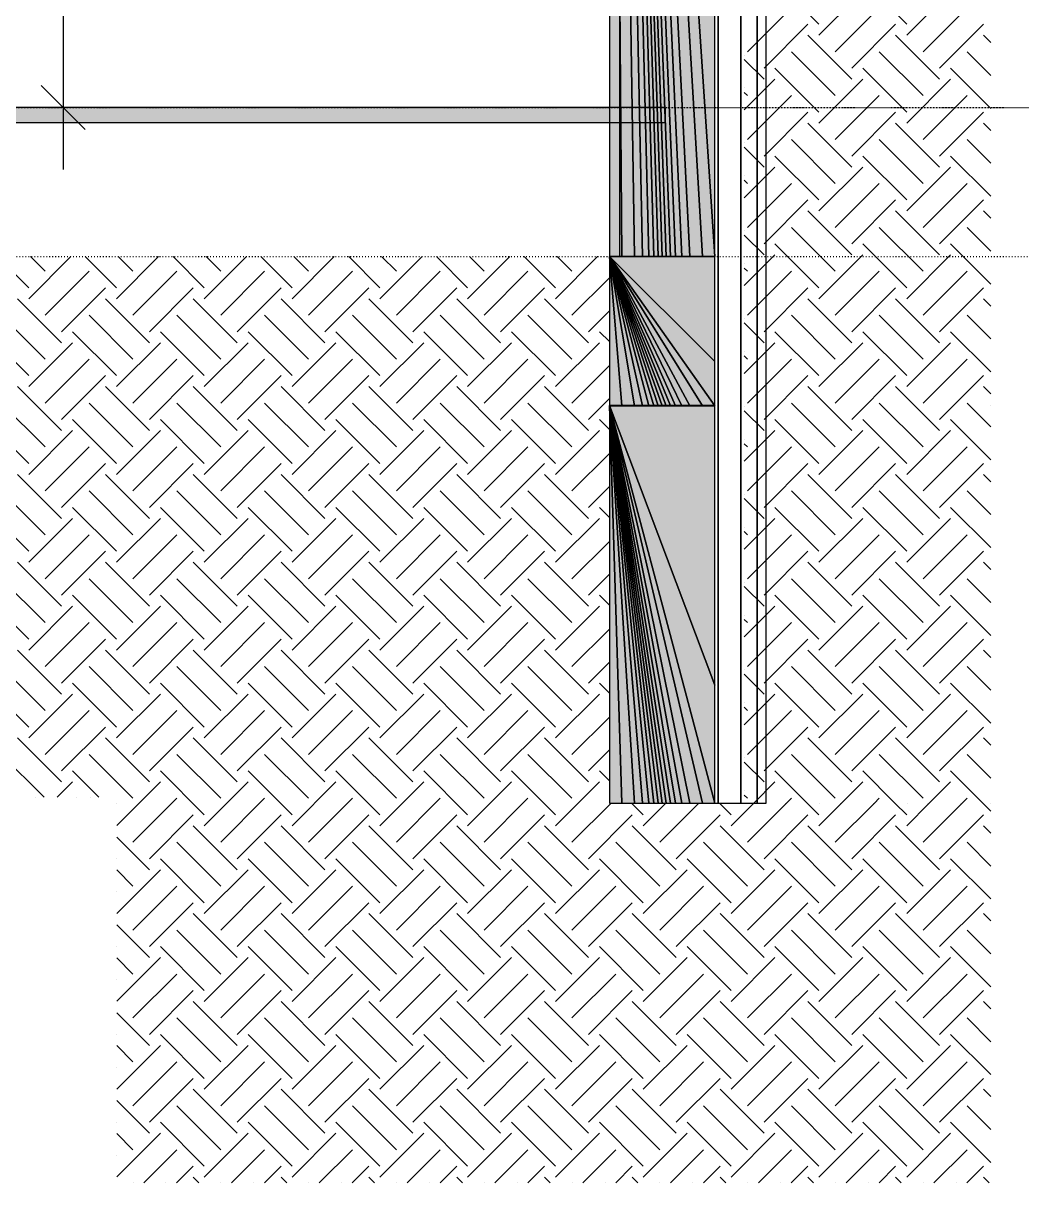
# Model space of a CAD drawing. Extents: x 37185 to 43130, y -8131 to -3926.
# Drawn here: x 39693.9 to 39828, y -7740.2 to -7584.6 of the extents above; entities that cross this region are included whole.
import ezdxf

# ---------------------------------------------------------------- set-up
doc = ezdxf.new("R2010")
doc.units = 0
doc.header["$MEASUREMENT"] = 0
doc.linetypes.add('ESTILO_TQS_0002', pattern=[0.4, 0.1, -0.3])
for name, color, linetype in [('47', 15, 'CONTINUOUS'), ('48', 4, 'CONTINUOUS'), ('52', 3, 'CONTINUOUS'), ('67', 7, 'CONTINUOUS'), ('75', 9, 'CONTINUOUS'), ('96', 252, 'CONTINUOUS')]:
    doc.layers.add(name, color=color, linetype=linetype)

msp = doc.modelspace()

# ---------------------------------------------------------------- linework, layer by layer
at = {"layer": '47', "linetype": 'Continuous'}
for p, q in [((39800.74, -7584.79), (39794.85, -7578.89)), ((39812.53, -7584.79), (39806.64, -7578.89)), ((39800.74, -7586.26), (39806.64, -7580.37)), ((39812.53, -7586.26), (39818.42, -7580.37)), ((39791.17, -7588.47), (39797.06, -7582.58)), ((39802.95, -7588.47), (39808.85, -7582.58)), ((39814.74, -7588.47), (39820.63, -7582.58)), ((39793.38, -7590.68), (39799.27, -7584.79)), ((39805.16, -7590.68), (39811.05, -7584.79)), ((39816.95, -7590.68), (39822.84, -7584.79)), ((39805.16, -7592.15), (39799.27, -7586.26)), ((39816.95, -7592.15), (39811.05, -7586.26)), ((39823.82, -7587.24), (39822.84, -7586.26)), ((39790.72, -7588.91), (39790.72, -7588.91)), ((39802.95, -7594.36), (39797.06, -7588.47)), ((39814.74, -7594.36), (39808.85, -7588.47)), ((39823.82, -7591.66), (39820.63, -7588.47)), ((39793.38, -7592.15), (39790.72, -7589.5)), ((39800.74, -7596.57), (39794.85, -7590.68)), ((39812.53, -7596.57), (39806.64, -7590.68)), ((39823.82, -7596.08), (39818.42, -7590.68)), ((39790.72, -7596.28), (39794.85, -7592.15)), ((39800.74, -7598.05), (39806.64, -7592.15)), ((39812.53, -7598.05), (39818.42, -7592.15)), ((39790.72, -7593.33), (39790.72, -7593.33)), ((39791.17, -7594.36), (39790.72, -7593.92)), ((39791.17, -7600.26), (39797.06, -7594.36)), ((39802.95, -7600.26), (39808.85, -7594.36)), ((39814.74, -7600.26), (39820.63, -7594.36)), ((39793.38, -7602.47), (39799.27, -7596.57)), ((39805.16, -7602.47), (39811.05, -7596.57)), ((39816.95, -7602.47), (39822.84, -7596.57)), ((39805.16, -7603.94), (39799.27, -7598.05)), ((39816.95, -7603.94), (39811.05, -7598.05)), ((39823.82, -7599.02), (39822.84, -7598.05)), ((39790.72, -7600.7), (39790.72, -7600.7)), ((39793.38, -7603.94), (39790.72, -7601.28)), ((39802.95, -7606.15), (39797.06, -7600.26)), ((39814.74, -7606.15), (39808.85, -7600.26)), ((39823.82, -7603.44), (39820.63, -7600.26)), ((39800.74, -7608.36), (39794.85, -7602.47)), ((39812.53, -7608.36), (39806.64, -7602.47)), ((39823.82, -7607.86), (39818.42, -7602.47)), ((39790.72, -7608.07), (39794.85, -7603.94)), ((39800.74, -7609.83), (39806.64, -7603.94)), ((39812.53, -7609.83), (39818.42, -7603.94)), ((39790.72, -7605.12), (39790.72, -7605.12)), ((39791.17, -7606.15), (39790.72, -7605.7)), ((39791.17, -7612.04), (39797.06, -7606.15)), ((39802.95, -7612.04), (39808.85, -7606.15)), ((39814.74, -7612.04), (39820.63, -7606.15)), ((39793.38, -7614.25), (39799.27, -7608.36)), ((39805.16, -7614.25), (39811.05, -7608.36)), ((39816.95, -7614.25), (39822.84, -7608.36)), ((39805.16, -7615.72), (39799.27, -7609.83)), ((39816.95, -7615.72), (39811.05, -7609.83)), ((39823.82, -7610.81), (39822.84, -7609.83)), ((39790.72, -7612.49), (39790.72, -7612.49)), ((39802.95, -7617.93), (39797.06, -7612.04)), ((39814.74, -7617.93), (39808.85, -7612.04)), ((39823.82, -7615.23), (39820.63, -7612.04)), ((39793.38, -7615.72), (39790.72, -7613.07)), ((39790.72, -7619.85), (39794.85, -7615.72)), ((39800.74, -7620.14), (39794.85, -7614.25)), ((39800.74, -7621.62), (39806.64, -7615.72)), ((39812.53, -7620.14), (39806.64, -7614.25)), ((39812.53, -7621.62), (39818.42, -7615.72)), ((39823.82, -7619.65), (39818.42, -7614.25)), ((39694.68, -7620.14), (39690.49, -7615.95)), ((39694.68, -7621.62), (39700.34, -7615.95)), ((39696.89, -7617.93), (39694.91, -7615.95)), ((39706.46, -7620.14), (39702.27, -7615.95)), ((39706.46, -7621.62), (39712.12, -7615.95)), ((39708.67, -7617.93), (39706.69, -7615.95)), ((39718.25, -7620.14), (39714.06, -7615.95)), ((39718.25, -7621.62), (39723.91, -7615.95)), ((39720.46, -7617.93), (39718.48, -7615.95)), ((39730.03, -7620.14), (39725.84, -7615.95)), ((39730.03, -7621.62), (39735.7, -7615.95)), ((39732.24, -7617.93), (39730.26, -7615.95)), ((39741.82, -7620.14), (39737.63, -7615.95)), ((39741.82, -7621.62), (39747.48, -7615.95)), ((39744.03, -7617.93), (39742.05, -7615.95)), ((39753.6, -7620.14), (39749.41, -7615.95)), ((39753.6, -7621.62), (39759.27, -7615.95)), ((39755.81, -7617.93), (39753.83, -7615.95)), ((39765.39, -7620.14), (39761.2, -7615.95)), ((39765.39, -7621.62), (39771.05, -7615.95)), ((39767.6, -7617.93), (39765.62, -7615.95)), ((39790.72, -7616.9), (39790.72, -7616.9)), ((39696.89, -7623.83), (39702.78, -7617.93)), ((39708.67, -7623.83), (39714.56, -7617.93)), ((39720.46, -7623.83), (39726.35, -7617.93)), ((39732.24, -7623.83), (39738.13, -7617.93)), ((39744.03, -7623.83), (39749.92, -7617.93)), ((39755.81, -7623.83), (39761.7, -7617.93)), ((39767.6, -7623.83), (39772.62, -7618.81)), ((39772.62, -7618.53), (39772.62, -7618.53)), ((39791.17, -7617.93), (39790.72, -7617.49)), ((39791.17, -7623.83), (39797.06, -7617.93)), ((39802.95, -7623.83), (39808.85, -7617.93)), ((39814.74, -7623.83), (39820.63, -7617.93)), ((39699.1, -7626.04), (39704.99, -7620.14)), ((39710.88, -7626.04), (39716.77, -7620.14)), ((39722.67, -7626.04), (39728.56, -7620.14)), ((39734.45, -7626.04), (39740.34, -7620.14)), ((39746.24, -7626.04), (39752.13, -7620.14)), ((39758.02, -7626.04), (39763.91, -7620.14)), ((39793.38, -7626.04), (39799.27, -7620.14)), ((39805.16, -7626.04), (39811.05, -7620.14)), ((39816.95, -7626.04), (39822.84, -7620.14)), ((39699.1, -7627.51), (39693.2, -7621.62)), ((39710.88, -7627.51), (39704.99, -7621.62)), ((39722.67, -7627.51), (39716.77, -7621.62)), ((39734.45, -7627.51), (39728.56, -7621.62)), ((39746.24, -7627.51), (39740.34, -7621.62)), ((39758.02, -7627.51), (39752.13, -7621.62)), ((39769.81, -7627.51), (39763.91, -7621.62)), ((39805.16, -7627.51), (39799.27, -7621.62)), ((39816.95, -7627.51), (39811.05, -7621.62)), ((39823.82, -7622.59), (39822.84, -7621.62)), ((39769.81, -7626.04), (39772.62, -7623.22)), ((39772.62, -7622.95), (39772.62, -7622.95)), ((39696.89, -7629.72), (39690.99, -7623.83)), ((39708.67, -7629.72), (39702.78, -7623.83)), ((39720.46, -7629.72), (39714.56, -7623.83)), ((39732.24, -7629.72), (39726.35, -7623.83)), ((39744.03, -7629.72), (39738.13, -7623.83)), ((39755.81, -7629.72), (39749.92, -7623.83)), ((39767.6, -7629.72), (39761.7, -7623.83)), ((39790.72, -7624.27), (39790.72, -7624.27)), ((39793.38, -7627.51), (39790.72, -7624.85)), ((39802.95, -7629.72), (39797.06, -7623.83)), ((39814.74, -7629.72), (39808.85, -7623.83)), ((39823.82, -7627.01), (39820.63, -7623.83)), ((39694.68, -7631.93), (39688.78, -7626.04)), ((39706.46, -7631.93), (39700.57, -7626.04)), ((39718.25, -7631.93), (39712.35, -7626.04)), ((39730.03, -7631.93), (39724.14, -7626.04)), ((39741.82, -7631.93), (39735.92, -7626.04)), ((39753.6, -7631.93), (39747.71, -7626.04)), ((39765.39, -7631.93), (39759.5, -7626.04)), ((39772.62, -7627.37), (39771.28, -7626.04)), ((39800.74, -7631.93), (39794.85, -7626.04)), ((39812.53, -7631.93), (39806.64, -7626.04)), ((39823.82, -7631.43), (39818.42, -7626.04)), ((39694.68, -7633.4), (39700.57, -7627.51)), ((39706.46, -7633.4), (39712.35, -7627.51)), ((39718.25, -7633.4), (39724.14, -7627.51)), ((39730.03, -7633.4), (39735.92, -7627.51)), ((39741.82, -7633.4), (39747.71, -7627.51)), ((39753.6, -7633.4), (39759.5, -7627.51)), ((39765.39, -7633.4), (39771.28, -7627.51)), ((39790.72, -7631.64), (39794.85, -7627.51)), ((39800.74, -7633.4), (39806.64, -7627.51)), ((39812.53, -7633.4), (39818.42, -7627.51)), ((39696.89, -7635.61), (39702.78, -7629.72)), ((39708.67, -7635.61), (39714.56, -7629.72)), ((39720.46, -7635.61), (39726.35, -7629.72)), ((39732.24, -7635.61), (39738.13, -7629.72)), ((39744.03, -7635.61), (39749.92, -7629.72)), ((39755.81, -7635.61), (39761.7, -7629.72)), ((39790.72, -7628.69), (39790.72, -7628.69)), ((39791.17, -7629.72), (39790.72, -7629.27)), ((39791.17, -7635.61), (39797.06, -7629.72)), ((39802.95, -7635.61), (39808.85, -7629.72)), ((39814.74, -7635.61), (39820.63, -7629.72)), ((39767.6, -7635.61), (39772.62, -7630.59)), ((39772.62, -7630.32), (39772.62, -7630.32)), ((39699.1, -7637.82), (39704.99, -7631.93)), ((39710.88, -7637.82), (39716.77, -7631.93)), ((39722.67, -7637.82), (39728.56, -7631.93)), ((39734.45, -7637.82), (39740.34, -7631.93)), ((39746.24, -7637.82), (39752.13, -7631.93)), ((39758.02, -7637.82), (39763.91, -7631.93)), ((39793.38, -7637.82), (39799.27, -7631.93)), ((39805.16, -7637.82), (39811.05, -7631.93)), ((39816.95, -7637.82), (39822.84, -7631.93)), ((39699.1, -7639.29), (39693.2, -7633.4)), ((39710.88, -7639.29), (39704.99, -7633.4)), ((39722.67, -7639.29), (39716.77, -7633.4)), ((39734.45, -7639.29), (39728.56, -7633.4)), ((39746.24, -7639.29), (39740.34, -7633.4)), ((39758.02, -7639.29), (39752.13, -7633.4)), ((39769.81, -7639.29), (39763.91, -7633.4)), ((39805.16, -7639.29), (39799.27, -7633.4)), ((39816.95, -7639.29), (39811.05, -7633.4)), ((39823.82, -7634.38), (39822.84, -7633.4)), ((39696.89, -7641.5), (39690.99, -7635.61)), ((39708.67, -7641.5), (39702.78, -7635.61)), ((39720.46, -7641.5), (39714.56, -7635.61)), ((39732.24, -7641.5), (39726.35, -7635.61)), ((39744.03, -7641.5), (39738.13, -7635.61)), ((39755.81, -7641.5), (39749.92, -7635.61)), ((39767.6, -7641.5), (39761.7, -7635.61)), ((39769.81, -7637.82), (39772.62, -7635.01)), ((39772.62, -7634.74), (39772.62, -7634.74)), ((39802.95, -7641.5), (39797.06, -7635.61)), ((39814.74, -7641.5), (39808.85, -7635.61)), ((39823.82, -7638.8), (39820.63, -7635.61)), ((39790.72, -7636.06), (39790.72, -7636.06)), ((39793.38, -7639.29), (39790.72, -7636.64)), ((39694.68, -7643.71), (39688.78, -7637.82)), ((39706.46, -7643.71), (39700.57, -7637.82)), ((39718.25, -7643.71), (39712.35, -7637.82)), ((39730.03, -7643.71), (39724.14, -7637.82)), ((39741.82, -7643.71), (39735.92, -7637.82)), ((39753.6, -7643.71), (39747.71, -7637.82)), ((39765.39, -7643.71), (39759.5, -7637.82)), ((39772.62, -7639.16), (39771.28, -7637.82)), ((39800.74, -7643.71), (39794.85, -7637.82)), ((39812.53, -7643.71), (39806.64, -7637.82)), ((39823.82, -7643.22), (39818.42, -7637.82)), ((39694.68, -7645.19), (39700.57, -7639.29)), ((39706.46, -7645.19), (39712.35, -7639.29)), ((39718.25, -7645.19), (39724.14, -7639.29)), ((39730.03, -7645.19), (39735.92, -7639.29)), ((39741.82, -7645.19), (39747.71, -7639.29)), ((39753.6, -7645.19), (39759.5, -7639.29)), ((39765.39, -7645.19), (39771.28, -7639.29)), ((39790.72, -7643.42), (39794.85, -7639.29)), ((39790.72, -7640.47), (39790.72, -7640.47)), ((39800.74, -7645.19), (39806.64, -7639.29)), ((39812.53, -7645.19), (39818.42, -7639.29)), ((39696.89, -7647.4), (39702.78, -7641.5)), ((39708.67, -7647.4), (39714.56, -7641.5)), ((39720.46, -7647.4), (39726.35, -7641.5)), ((39732.24, -7647.4), (39738.13, -7641.5)), ((39744.03, -7647.4), (39749.92, -7641.5)), ((39755.81, -7647.4), (39761.7, -7641.5)), ((39772.62, -7642.1), (39772.62, -7642.1)), ((39791.17, -7641.5), (39790.72, -7641.06)), ((39791.17, -7647.4), (39797.06, -7641.5)), ((39802.95, -7647.4), (39808.85, -7641.5)), ((39814.74, -7647.4), (39820.63, -7641.5)), ((39699.1, -7649.61), (39704.99, -7643.71)), ((39710.88, -7649.61), (39716.77, -7643.71)), ((39722.67, -7649.61), (39728.56, -7643.71)), ((39734.45, -7649.61), (39740.34, -7643.71)), ((39746.24, -7649.61), (39752.13, -7643.71)), ((39758.02, -7649.61), (39763.91, -7643.71)), ((39767.6, -7647.4), (39772.62, -7642.38)), ((39793.38, -7649.61), (39799.27, -7643.71)), ((39805.16, -7649.61), (39811.05, -7643.71)), ((39816.95, -7649.61), (39822.84, -7643.71)), ((39699.1, -7651.08), (39693.2, -7645.19)), ((39710.88, -7651.08), (39704.99, -7645.19)), ((39722.67, -7651.08), (39716.77, -7645.19)), ((39734.45, -7651.08), (39728.56, -7645.19)), ((39746.24, -7651.08), (39740.34, -7645.19)), ((39758.02, -7651.08), (39752.13, -7645.19)), ((39769.81, -7651.08), (39763.91, -7645.19)), ((39805.16, -7651.08), (39799.27, -7645.19)), ((39816.95, -7651.08), (39811.05, -7645.19)), ((39823.82, -7646.16), (39822.84, -7645.19)), ((39769.81, -7649.61), (39772.62, -7646.79)), ((39772.62, -7646.52), (39772.62, -7646.52)), ((39696.89, -7653.29), (39690.99, -7647.4)), ((39708.67, -7653.29), (39702.78, -7647.4)), ((39720.46, -7653.29), (39714.56, -7647.4)), ((39732.24, -7653.29), (39726.35, -7647.4)), ((39744.03, -7653.29), (39738.13, -7647.4)), ((39755.81, -7653.29), (39749.92, -7647.4)), ((39767.6, -7653.29), (39761.7, -7647.4)), ((39790.72, -7647.84), (39790.72, -7647.84)), ((39793.38, -7651.08), (39790.72, -7648.42)), ((39802.95, -7653.29), (39797.06, -7647.4)), ((39814.74, -7653.29), (39808.85, -7647.4)), ((39823.82, -7650.58), (39820.63, -7647.4)), ((39694.68, -7655.5), (39688.78, -7649.61)), ((39706.46, -7655.5), (39700.57, -7649.61)), ((39718.25, -7655.5), (39712.35, -7649.61)), ((39730.03, -7655.5), (39724.14, -7649.61)), ((39741.82, -7655.5), (39735.92, -7649.61)), ((39753.6, -7655.5), (39747.71, -7649.61)), ((39765.39, -7655.5), (39759.5, -7649.61)), ((39772.62, -7650.94), (39771.28, -7649.61)), ((39800.74, -7655.5), (39794.85, -7649.61)), ((39812.53, -7655.5), (39806.64, -7649.61)), ((39823.82, -7655), (39818.42, -7649.61)), ((39694.68, -7656.97), (39700.57, -7651.08)), ((39706.46, -7656.97), (39712.35, -7651.08)), ((39718.25, -7656.97), (39724.14, -7651.08)), ((39730.03, -7656.97), (39735.92, -7651.08)), ((39741.82, -7656.97), (39747.71, -7651.08)), ((39753.6, -7656.97), (39759.5, -7651.08)), ((39765.39, -7656.97), (39771.28, -7651.08)), ((39790.72, -7655.21), (39794.85, -7651.08)), ((39800.74, -7656.97), (39806.64, -7651.08)), ((39812.53, -7656.97), (39818.42, -7651.08)), ((39790.72, -7652.26), (39790.72, -7652.26)), ((39791.17, -7653.29), (39790.72, -7652.84)), ((39696.89, -7659.18), (39702.78, -7653.29)), ((39708.67, -7659.18), (39714.56, -7653.29)), ((39720.46, -7659.18), (39726.35, -7653.29)), ((39732.24, -7659.18), (39738.13, -7653.29)), ((39744.03, -7659.18), (39749.92, -7653.29)), ((39755.81, -7659.18), (39761.7, -7653.29)), ((39767.6, -7659.18), (39772.62, -7654.16)), ((39772.62, -7653.89), (39772.62, -7653.89)), ((39791.17, -7659.18), (39797.06, -7653.29)), ((39802.95, -7659.18), (39808.85, -7653.29)), ((39814.74, -7659.18), (39820.63, -7653.29)), ((39699.1, -7661.39), (39704.99, -7655.5)), ((39710.88, -7661.39), (39716.77, -7655.5)), ((39722.67, -7661.39), (39728.56, -7655.5)), ((39734.45, -7661.39), (39740.34, -7655.5)), ((39746.24, -7661.39), (39752.13, -7655.5)), ((39758.02, -7661.39), (39763.91, -7655.5)), ((39793.38, -7661.39), (39799.27, -7655.5)), ((39805.16, -7661.39), (39811.05, -7655.5)), ((39816.95, -7661.39), (39822.84, -7655.5)), ((39699.1, -7662.86), (39693.2, -7656.97)), ((39710.88, -7662.86), (39704.99, -7656.97)), ((39722.67, -7662.86), (39716.77, -7656.97)), ((39734.45, -7662.86), (39728.56, -7656.97)), ((39746.24, -7662.86), (39740.34, -7656.97)), ((39758.02, -7662.86), (39752.13, -7656.97)), ((39769.81, -7662.86), (39763.91, -7656.97)), ((39805.16, -7662.86), (39799.27, -7656.97)), ((39816.95, -7662.86), (39811.05, -7656.97)), ((39823.82, -7657.95), (39822.84, -7656.97)), ((39696.89, -7665.07), (39690.99, -7659.18)), ((39708.67, -7665.07), (39702.78, -7659.18)), ((39720.46, -7665.07), (39714.56, -7659.18)), ((39732.24, -7665.07), (39726.35, -7659.18)), ((39744.03, -7665.07), (39738.13, -7659.18)), ((39755.81, -7665.07), (39749.92, -7659.18)), ((39767.6, -7665.07), (39761.7, -7659.18)), ((39769.81, -7661.39), (39772.62, -7658.58)), ((39772.62, -7658.31), (39772.62, -7658.31)), ((39802.95, -7665.07), (39797.06, -7659.18)), ((39814.74, -7665.07), (39808.85, -7659.18)), ((39823.82, -7662.37), (39820.63, -7659.18)), ((39790.72, -7659.63), (39790.72, -7659.63)), ((39793.38, -7662.86), (39790.72, -7660.21)), ((39694.68, -7667.28), (39688.78, -7661.39)), ((39706.46, -7667.28), (39700.57, -7661.39)), ((39718.25, -7667.28), (39712.35, -7661.39)), ((39730.03, -7667.28), (39724.14, -7661.39)), ((39741.82, -7667.28), (39735.92, -7661.39)), ((39753.6, -7667.28), (39747.71, -7661.39)), ((39765.39, -7667.28), (39759.5, -7661.39)), ((39772.62, -7662.73), (39771.28, -7661.39)), ((39800.74, -7667.28), (39794.85, -7661.39)), ((39812.53, -7667.28), (39806.64, -7661.39)), ((39823.82, -7666.79), (39818.42, -7661.39)), ((39694.68, -7668.76), (39700.57, -7662.86)), ((39706.46, -7668.76), (39712.35, -7662.86)), ((39718.25, -7668.76), (39724.14, -7662.86)), ((39730.03, -7668.76), (39735.92, -7662.86)), ((39741.82, -7668.76), (39747.71, -7662.86)), ((39753.6, -7668.76), (39759.5, -7662.86)), ((39765.39, -7668.76), (39771.28, -7662.86)), ((39790.72, -7666.99), (39794.85, -7662.86)), ((39800.74, -7668.76), (39806.64, -7662.86)), ((39812.53, -7668.76), (39818.42, -7662.86)), ((39696.89, -7670.97), (39702.78, -7665.07)), ((39708.67, -7670.97), (39714.56, -7665.07)), ((39720.46, -7670.97), (39726.35, -7665.07)), ((39732.24, -7670.97), (39738.13, -7665.07)), ((39744.03, -7670.97), (39749.92, -7665.07)), ((39755.81, -7670.97), (39761.7, -7665.07)), ((39790.72, -7664.05), (39790.72, -7664.05)), ((39791.17, -7665.07), (39790.72, -7664.63)), ((39791.17, -7670.97), (39797.06, -7665.07)), ((39802.95, -7670.97), (39808.85, -7665.07)), ((39814.74, -7670.97), (39820.63, -7665.07)), ((39767.6, -7670.97), (39772.62, -7665.95)), ((39772.62, -7665.67), (39772.62, -7665.67)), ((39699.1, -7673.18), (39704.99, -7667.28)), ((39710.88, -7673.18), (39716.77, -7667.28)), ((39722.67, -7673.18), (39728.56, -7667.28)), ((39734.45, -7673.18), (39740.34, -7667.28)), ((39746.24, -7673.18), (39752.13, -7667.28)), ((39758.02, -7673.18), (39763.91, -7667.28)), ((39793.38, -7673.18), (39799.27, -7667.28)), ((39805.16, -7673.18), (39811.05, -7667.28)), ((39816.95, -7673.18), (39822.84, -7667.28)), ((39699.1, -7674.65), (39693.2, -7668.76)), ((39710.88, -7674.65), (39704.99, -7668.76)), ((39722.67, -7674.65), (39716.77, -7668.76)), ((39734.45, -7674.65), (39728.56, -7668.76)), ((39746.24, -7674.65), (39740.34, -7668.76)), ((39758.02, -7674.65), (39752.13, -7668.76)), ((39769.81, -7674.65), (39763.91, -7668.76)), ((39772.62, -7670.09), (39772.62, -7670.09)), ((39805.16, -7674.65), (39799.27, -7668.76)), ((39816.95, -7674.65), (39811.05, -7668.76)), ((39823.82, -7669.74), (39822.84, -7668.76)), ((39696.89, -7676.86), (39690.99, -7670.97)), ((39708.67, -7676.86), (39702.78, -7670.97)), ((39720.46, -7676.86), (39714.56, -7670.97)), ((39732.24, -7676.86), (39726.35, -7670.97)), ((39744.03, -7676.86), (39738.13, -7670.97)), ((39755.81, -7676.86), (39749.92, -7670.97)), ((39767.6, -7676.86), (39761.7, -7670.97)), ((39769.81, -7673.18), (39772.62, -7670.36)), ((39790.72, -7671.41), (39790.72, -7671.41)), ((39802.95, -7676.86), (39797.06, -7670.97)), ((39814.74, -7676.86), (39808.85, -7670.97)), ((39823.82, -7674.15), (39820.63, -7670.97)), ((39694.68, -7679.07), (39688.78, -7673.18)), ((39706.46, -7679.07), (39700.57, -7673.18)), ((39718.25, -7679.07), (39712.35, -7673.18)), ((39730.03, -7679.07), (39724.14, -7673.18)), ((39741.82, -7679.07), (39735.92, -7673.18)), ((39753.6, -7679.07), (39747.71, -7673.18)), ((39765.39, -7679.07), (39759.5, -7673.18)), ((39772.62, -7674.51), (39771.28, -7673.18)), ((39793.38, -7674.65), (39790.72, -7671.99)), ((39800.74, -7679.07), (39794.85, -7673.18)), ((39812.53, -7679.07), (39806.64, -7673.18)), ((39823.82, -7678.57), (39818.42, -7673.18)), ((39694.68, -7680.54), (39700.57, -7674.65)), ((39706.46, -7680.54), (39712.35, -7674.65)), ((39718.25, -7680.54), (39724.14, -7674.65)), ((39730.03, -7680.54), (39735.92, -7674.65)), ((39741.82, -7680.54), (39747.71, -7674.65)), ((39753.6, -7680.54), (39759.5, -7674.65)), ((39765.39, -7680.54), (39771.28, -7674.65)), ((39790.72, -7678.78), (39794.85, -7674.65)), ((39800.74, -7680.54), (39806.64, -7674.65)), ((39812.53, -7680.54), (39818.42, -7674.65)), ((39790.72, -7675.83), (39790.72, -7675.83)), ((39791.17, -7676.86), (39790.72, -7676.41)), ((39696.89, -7682.75), (39702.78, -7676.86)), ((39708.67, -7682.75), (39714.56, -7676.86)), ((39720.46, -7682.75), (39726.35, -7676.86)), ((39732.24, -7682.75), (39738.13, -7676.86)), ((39744.03, -7682.75), (39749.92, -7676.86)), ((39755.81, -7682.75), (39761.7, -7676.86)), ((39767.6, -7682.75), (39772.62, -7677.73)), ((39772.62, -7677.46), (39772.62, -7677.46)), ((39791.17, -7682.75), (39797.06, -7676.86)), ((39802.95, -7682.75), (39808.85, -7676.86)), ((39814.74, -7682.75), (39820.63, -7676.86)), ((39699.1, -7684.96), (39704.99, -7679.07)), ((39710.88, -7684.96), (39716.77, -7679.07)), ((39722.67, -7684.96), (39728.56, -7679.07)), ((39734.45, -7684.96), (39740.34, -7679.07)), ((39746.24, -7684.96), (39752.13, -7679.07)), ((39758.02, -7684.96), (39763.91, -7679.07)), ((39793.38, -7684.96), (39799.27, -7679.07)), ((39805.16, -7684.96), (39811.05, -7679.07)), ((39816.95, -7684.96), (39822.84, -7679.07)), ((39699.1, -7686.43), (39693.2, -7680.54)), ((39710.88, -7686.43), (39704.99, -7680.54)), ((39722.67, -7686.43), (39716.77, -7680.54)), ((39734.45, -7686.43), (39728.56, -7680.54)), ((39746.24, -7686.43), (39740.34, -7680.54)), ((39758.02, -7686.43), (39752.13, -7680.54)), ((39769.81, -7686.43), (39763.91, -7680.54)), ((39805.16, -7686.43), (39799.27, -7680.54)), ((39816.95, -7686.43), (39811.05, -7680.54)), ((39823.82, -7681.52), (39822.84, -7680.54)), ((39769.81, -7684.96), (39772.62, -7682.15)), ((39772.62, -7681.88), (39772.62, -7681.88)), ((39696.74, -7688.49), (39690.99, -7682.75)), ((39708.67, -7688.64), (39702.78, -7682.75)), ((39720.46, -7688.64), (39714.56, -7682.75)), ((39732.24, -7688.64), (39726.35, -7682.75)), ((39744.03, -7688.64), (39738.13, -7682.75)), ((39755.81, -7688.64), (39749.92, -7682.75)), ((39767.6, -7688.64), (39761.7, -7682.75)), ((39790.72, -7683.2), (39790.72, -7683.2)), ((39793.38, -7686.43), (39790.72, -7683.78)), ((39802.95, -7688.64), (39797.06, -7682.75)), ((39814.74, -7688.64), (39808.85, -7682.75)), ((39823.82, -7685.94), (39820.63, -7682.75)), ((39704.1, -7688.49), (39700.57, -7684.96)), ((39718.25, -7690.85), (39712.35, -7684.96)), ((39730.03, -7690.85), (39724.14, -7684.96)), ((39741.82, -7690.85), (39735.92, -7684.96)), ((39753.6, -7690.85), (39747.71, -7684.96)), ((39765.39, -7690.85), (39759.5, -7684.96)), ((39772.62, -7686.3), (39771.28, -7684.96)), ((39799.18, -7689.29), (39794.85, -7684.96)), ((39810.96, -7689.29), (39806.64, -7684.96)), ((39822.75, -7689.29), (39818.42, -7684.96)), ((39698.51, -7688.49), (39700.57, -7686.43)), ((39706.49, -7692.3), (39712.35, -7686.43)), ((39718.25, -7692.33), (39724.14, -7686.43)), ((39730.03, -7692.33), (39735.92, -7686.43)), ((39741.82, -7692.33), (39747.71, -7686.43)), ((39753.6, -7692.33), (39759.5, -7686.43)), ((39765.39, -7692.33), (39771.28, -7686.43)), ((39792, -7689.29), (39794.85, -7686.43)), ((39803.78, -7689.29), (39806.64, -7686.43)), ((39815.57, -7689.29), (39818.42, -7686.43)), ((39695.56, -7688.49), (39695.56, -7688.49)), ((39701.16, -7688.49), (39701.16, -7688.49)), ((39702.93, -7688.49), (39702.93, -7688.49)), ((39708.67, -7694.54), (39714.56, -7688.64)), ((39720.46, -7694.54), (39726.35, -7688.64)), ((39732.24, -7694.54), (39738.13, -7688.64)), ((39744.03, -7694.54), (39749.92, -7688.64)), ((39755.81, -7694.54), (39761.7, -7688.64)), ((39790.72, -7687.62), (39790.72, -7687.62)), ((39791.17, -7688.64), (39790.72, -7688.2)), ((39796.42, -7689.29), (39797.06, -7688.64)), ((39808.2, -7689.29), (39808.85, -7688.64)), ((39819.99, -7689.29), (39820.63, -7688.64)), ((39706.49, -7689.35), (39706.49, -7689.35)), ((39767.6, -7694.54), (39772.85, -7689.29)), ((39772.62, -7689.25), (39772.62, -7689.25)), ((39777.17, -7690.85), (39775.61, -7689.29)), ((39777.17, -7692.33), (39780.21, -7689.29)), ((39779.38, -7694.54), (39784.63, -7689.29)), ((39788.96, -7690.85), (39787.39, -7689.29)), ((39788.96, -7692.33), (39792, -7689.29)), ((39791.17, -7694.54), (39796.42, -7689.29)), ((39791.81, -7689.29), (39791.81, -7689.29)), ((39796.23, -7689.29), (39796.23, -7689.29)), ((39800.74, -7690.85), (39799.18, -7689.29)), ((39800.74, -7692.33), (39803.78, -7689.29)), ((39800.84, -7689.29), (39800.84, -7689.29)), ((39802.95, -7694.54), (39808.2, -7689.29)), ((39803.6, -7689.29), (39803.6, -7689.29)), ((39808.02, -7689.29), (39808.02, -7689.29)), ((39812.53, -7690.85), (39810.96, -7689.29)), ((39812.53, -7692.33), (39815.57, -7689.29)), ((39812.62, -7689.29), (39812.62, -7689.29)), ((39814.74, -7694.54), (39819.99, -7689.29)), ((39815.38, -7689.29), (39815.38, -7689.29)), ((39819.8, -7689.29), (39819.8, -7689.29)), ((39823.82, -7690.36), (39822.75, -7689.29)), ((39710.88, -7696.75), (39716.77, -7690.85)), ((39722.67, -7696.75), (39728.56, -7690.85)), ((39734.45, -7696.75), (39740.34, -7690.85)), ((39746.24, -7696.75), (39752.13, -7690.85)), ((39758.02, -7696.75), (39763.91, -7690.85)), ((39769.81, -7696.75), (39775.7, -7690.85)), ((39781.59, -7696.75), (39787.48, -7690.85)), ((39793.38, -7696.75), (39799.27, -7690.85)), ((39805.16, -7696.75), (39811.05, -7690.85)), ((39816.95, -7696.75), (39822.84, -7690.85)), ((39722.67, -7698.22), (39716.77, -7692.33)), ((39734.45, -7698.22), (39728.56, -7692.33)), ((39746.24, -7698.22), (39740.34, -7692.33)), ((39758.02, -7698.22), (39752.13, -7692.33)), ((39769.81, -7698.22), (39763.91, -7692.33)), ((39781.59, -7698.22), (39775.7, -7692.33)), ((39793.38, -7698.22), (39787.48, -7692.33)), ((39805.16, -7698.22), (39799.27, -7692.33)), ((39816.95, -7698.22), (39811.05, -7692.33)), ((39823.82, -7693.31), (39822.84, -7692.33)), ((39710.88, -7698.22), (39706.49, -7693.83)), ((39720.46, -7700.43), (39714.56, -7694.54)), ((39732.24, -7700.43), (39726.35, -7694.54)), ((39744.03, -7700.43), (39738.13, -7694.54)), ((39755.81, -7700.43), (39749.92, -7694.54)), ((39767.6, -7700.43), (39761.7, -7694.54)), ((39779.38, -7700.43), (39773.49, -7694.54)), ((39791.17, -7700.43), (39785.27, -7694.54)), ((39802.95, -7700.43), (39797.06, -7694.54)), ((39814.74, -7700.43), (39808.85, -7694.54)), ((39823.82, -7697.72), (39820.63, -7694.54)), ((39706.49, -7696.72), (39706.49, -7696.72)), ((39706.49, -7704.09), (39712.35, -7698.22)), ((39718.25, -7702.64), (39712.35, -7696.75)), ((39718.25, -7704.11), (39724.14, -7698.22)), ((39730.03, -7702.64), (39724.14, -7696.75)), ((39730.03, -7704.11), (39735.92, -7698.22)), ((39741.82, -7702.64), (39735.92, -7696.75)), ((39741.82, -7704.11), (39747.71, -7698.22)), ((39753.6, -7702.64), (39747.71, -7696.75)), ((39753.6, -7704.11), (39759.5, -7698.22)), ((39765.39, -7702.64), (39759.5, -7696.75)), ((39765.39, -7704.11), (39771.28, -7698.22)), ((39777.17, -7702.64), (39771.28, -7696.75)), ((39777.17, -7704.11), (39783.07, -7698.22)), ((39788.96, -7702.64), (39783.07, -7696.75)), ((39788.96, -7704.11), (39794.85, -7698.22)), ((39800.74, -7702.64), (39794.85, -7696.75)), ((39800.74, -7704.11), (39806.64, -7698.22)), ((39812.53, -7702.64), (39806.64, -7696.75)), ((39812.53, -7704.11), (39818.42, -7698.22)), ((39823.82, -7702.14), (39818.42, -7696.75)), ((39708.67, -7700.43), (39706.49, -7698.24)), ((39706.49, -7701.14), (39706.49, -7701.14)), ((39708.67, -7706.32), (39714.56, -7700.43)), ((39720.46, -7706.32), (39726.35, -7700.43)), ((39732.24, -7706.32), (39738.13, -7700.43)), ((39744.03, -7706.32), (39749.92, -7700.43)), ((39755.81, -7706.32), (39761.7, -7700.43)), ((39767.6, -7706.32), (39773.49, -7700.43)), ((39779.38, -7706.32), (39785.27, -7700.43)), ((39791.17, -7706.32), (39797.06, -7700.43)), ((39802.95, -7706.32), (39808.85, -7700.43)), ((39814.74, -7706.32), (39820.63, -7700.43)), ((39710.88, -7708.53), (39716.77, -7702.64)), ((39722.67, -7708.53), (39728.56, -7702.64)), ((39734.45, -7708.53), (39740.34, -7702.64)), ((39746.24, -7708.53), (39752.13, -7702.64)), ((39758.02, -7708.53), (39763.91, -7702.64)), ((39769.81, -7708.53), (39775.7, -7702.64)), ((39781.59, -7708.53), (39787.48, -7702.64)), ((39793.38, -7708.53), (39799.27, -7702.64)), ((39805.16, -7708.53), (39811.05, -7702.64)), ((39816.95, -7708.53), (39822.84, -7702.64)), ((39722.67, -7710), (39716.77, -7704.11)), ((39734.45, -7710), (39728.56, -7704.11)), ((39746.24, -7710), (39740.34, -7704.11)), ((39758.02, -7710), (39752.13, -7704.11)), ((39769.81, -7710), (39763.91, -7704.11)), ((39781.59, -7710), (39775.7, -7704.11)), ((39793.38, -7710), (39787.48, -7704.11)), ((39805.16, -7710), (39799.27, -7704.11)), ((39816.95, -7710), (39811.05, -7704.11)), ((39823.82, -7705.09), (39822.84, -7704.11)), ((39710.88, -7710), (39706.49, -7705.61)), ((39720.46, -7712.21), (39714.56, -7706.32)), ((39732.24, -7712.21), (39726.35, -7706.32)), ((39744.03, -7712.21), (39738.13, -7706.32)), ((39755.81, -7712.21), (39749.92, -7706.32)), ((39767.6, -7712.21), (39761.7, -7706.32)), ((39779.38, -7712.21), (39773.49, -7706.32)), ((39791.17, -7712.21), (39785.27, -7706.32)), ((39802.95, -7712.21), (39797.06, -7706.32)), ((39814.74, -7712.21), (39808.85, -7706.32)), ((39823.82, -7709.51), (39820.63, -7706.32)), ((39706.49, -7708.51), (39706.49, -7708.51)), ((39718.25, -7714.42), (39712.35, -7708.53)), ((39730.03, -7714.42), (39724.14, -7708.53)), ((39741.82, -7714.42), (39735.92, -7708.53)), ((39753.6, -7714.42), (39747.71, -7708.53)), ((39765.39, -7714.42), (39759.5, -7708.53)), ((39777.17, -7714.42), (39771.28, -7708.53)), ((39788.96, -7714.42), (39783.07, -7708.53)), ((39800.74, -7714.42), (39794.85, -7708.53)), ((39812.53, -7714.42), (39806.64, -7708.53)), ((39823.82, -7713.93), (39818.42, -7708.53)), ((39706.49, -7715.87), (39712.35, -7710)), ((39708.67, -7712.21), (39706.49, -7710.03)), ((39718.25, -7715.9), (39724.14, -7710)), ((39730.03, -7715.9), (39735.92, -7710)), ((39741.82, -7715.9), (39747.71, -7710)), ((39753.6, -7715.9), (39759.5, -7710)), ((39765.39, -7715.9), (39771.28, -7710)), ((39777.17, -7715.9), (39783.07, -7710)), ((39788.96, -7715.9), (39794.85, -7710)), ((39800.74, -7715.9), (39806.64, -7710)), ((39812.53, -7715.9), (39818.42, -7710)), ((39708.67, -7718.11), (39714.56, -7712.21)), ((39720.46, -7718.11), (39726.35, -7712.21)), ((39732.24, -7718.11), (39738.13, -7712.21)), ((39744.03, -7718.11), (39749.92, -7712.21)), ((39755.81, -7718.11), (39761.7, -7712.21)), ((39767.6, -7718.11), (39773.49, -7712.21)), ((39779.38, -7718.11), (39785.27, -7712.21)), ((39791.17, -7718.11), (39797.06, -7712.21)), ((39802.95, -7718.11), (39808.85, -7712.21)), ((39814.74, -7718.11), (39820.63, -7712.21)), ((39706.49, -7712.93), (39706.49, -7712.93)), ((39710.88, -7720.32), (39716.77, -7714.42)), ((39722.67, -7720.32), (39728.56, -7714.42)), ((39734.45, -7720.32), (39740.34, -7714.42)), ((39746.24, -7720.32), (39752.13, -7714.42)), ((39758.02, -7720.32), (39763.91, -7714.42)), ((39769.81, -7720.32), (39775.7, -7714.42)), ((39781.59, -7720.32), (39787.48, -7714.42)), ((39793.38, -7720.32), (39799.27, -7714.42)), ((39805.16, -7720.32), (39811.05, -7714.42)), ((39816.95, -7720.32), (39822.84, -7714.42)), ((39722.67, -7721.79), (39716.77, -7715.9)), ((39734.45, -7721.79), (39728.56, -7715.9)), ((39746.24, -7721.79), (39740.34, -7715.9)), ((39758.02, -7721.79), (39752.13, -7715.9)), ((39769.81, -7721.79), (39763.91, -7715.9)), ((39781.59, -7721.79), (39775.7, -7715.9)), ((39793.38, -7721.79), (39787.48, -7715.9)), ((39805.16, -7721.79), (39799.27, -7715.9)), ((39816.95, -7721.79), (39811.05, -7715.9)), ((39823.82, -7716.88), (39822.84, -7715.9)), ((39710.88, -7721.79), (39706.49, -7717.4)), ((39720.46, -7724), (39714.56, -7718.11)), ((39732.24, -7724), (39726.35, -7718.11)), ((39744.03, -7724), (39738.13, -7718.11)), ((39755.81, -7724), (39749.92, -7718.11)), ((39767.6, -7724), (39761.7, -7718.11)), ((39779.38, -7724), (39773.49, -7718.11)), ((39791.17, -7724), (39785.27, -7718.11)), ((39802.95, -7724), (39797.06, -7718.11)), ((39814.74, -7724), (39808.85, -7718.11)), ((39823.82, -7721.29), (39820.63, -7718.11)), ((39706.49, -7720.29), (39706.49, -7720.29)), ((39718.25, -7726.21), (39712.35, -7720.32)), ((39730.03, -7726.21), (39724.14, -7720.32)), ((39741.82, -7726.21), (39735.92, -7720.32)), ((39753.6, -7726.21), (39747.71, -7720.32)), ((39765.39, -7726.21), (39759.5, -7720.32)), ((39777.17, -7726.21), (39771.28, -7720.32)), ((39788.96, -7726.21), (39783.07, -7720.32)), ((39800.74, -7726.21), (39794.85, -7720.32)), ((39812.53, -7726.21), (39806.64, -7720.32)), ((39823.82, -7725.71), (39818.42, -7720.32)), ((39706.49, -7727.66), (39712.35, -7721.79)), ((39708.67, -7724), (39706.49, -7721.81)), ((39718.25, -7727.68), (39724.14, -7721.79)), ((39730.03, -7727.68), (39735.92, -7721.79)), ((39741.82, -7727.68), (39747.71, -7721.79)), ((39753.6, -7727.68), (39759.5, -7721.79)), ((39765.39, -7727.68), (39771.28, -7721.79)), ((39777.17, -7727.68), (39783.07, -7721.79)), ((39788.96, -7727.68), (39794.85, -7721.79)), ((39800.74, -7727.68), (39806.64, -7721.79)), ((39812.53, -7727.68), (39818.42, -7721.79)), ((39708.67, -7729.89), (39714.56, -7724)), ((39720.46, -7729.89), (39726.35, -7724)), ((39732.24, -7729.89), (39738.13, -7724)), ((39744.03, -7729.89), (39749.92, -7724)), ((39755.81, -7729.89), (39761.7, -7724)), ((39767.6, -7729.89), (39773.49, -7724)), ((39779.38, -7729.89), (39785.27, -7724)), ((39791.17, -7729.89), (39797.06, -7724)), ((39802.95, -7729.89), (39808.85, -7724)), ((39814.74, -7729.89), (39820.63, -7724)), ((39706.49, -7724.71), (39706.49, -7724.71)), ((39710.88, -7732.1), (39716.77, -7726.21)), ((39722.67, -7732.1), (39728.56, -7726.21)), ((39734.45, -7732.1), (39740.34, -7726.21)), ((39746.24, -7732.1), (39752.13, -7726.21)), ((39758.02, -7732.1), (39763.91, -7726.21)), ((39769.81, -7732.1), (39775.7, -7726.21)), ((39781.59, -7732.1), (39787.48, -7726.21)), ((39793.38, -7732.1), (39799.27, -7726.21)), ((39805.16, -7732.1), (39811.05, -7726.21)), ((39816.95, -7732.1), (39822.84, -7726.21)), ((39722.67, -7733.57), (39716.77, -7727.68)), ((39734.45, -7733.57), (39728.56, -7727.68)), ((39746.24, -7733.57), (39740.34, -7727.68)), ((39758.02, -7733.57), (39752.13, -7727.68)), ((39769.81, -7733.57), (39763.91, -7727.68)), ((39781.59, -7733.57), (39775.7, -7727.68)), ((39793.38, -7733.57), (39787.48, -7727.68)), ((39805.16, -7733.57), (39799.27, -7727.68)), ((39816.95, -7733.57), (39811.05, -7727.68)), ((39823.82, -7728.66), (39822.84, -7727.68)), ((39710.88, -7733.57), (39706.49, -7729.18)), ((39720.46, -7735.78), (39714.56, -7729.89)), ((39732.24, -7735.78), (39726.35, -7729.89)), ((39744.03, -7735.78), (39738.13, -7729.89)), ((39755.81, -7735.78), (39749.92, -7729.89)), ((39767.6, -7735.78), (39761.7, -7729.89)), ((39779.38, -7735.78), (39773.49, -7729.89)), ((39791.17, -7735.78), (39785.27, -7729.89)), ((39802.95, -7735.78), (39797.06, -7729.89)), ((39814.74, -7735.78), (39808.85, -7729.89)), ((39823.82, -7733.08), (39820.63, -7729.89)), ((39706.49, -7732.08), (39706.49, -7732.08)), ((39718.25, -7737.99), (39712.35, -7732.1)), ((39730.03, -7737.99), (39724.14, -7732.1)), ((39741.82, -7737.99), (39735.92, -7732.1)), ((39753.6, -7737.99), (39747.71, -7732.1)), ((39765.39, -7737.99), (39759.5, -7732.1)), ((39777.17, -7737.99), (39771.28, -7732.1)), ((39788.96, -7737.99), (39783.07, -7732.1)), ((39800.74, -7737.99), (39794.85, -7732.1)), ((39812.53, -7737.99), (39806.64, -7732.1)), ((39823.82, -7737.5), (39818.42, -7732.1)), ((39706.49, -7739.44), (39712.35, -7733.57)), ((39708.67, -7735.78), (39706.49, -7733.6)), ((39718.25, -7739.47), (39724.14, -7733.57)), ((39730.03, -7739.47), (39735.92, -7733.57)), ((39741.82, -7739.47), (39747.71, -7733.57)), ((39753.6, -7739.47), (39759.5, -7733.57)), ((39765.39, -7739.47), (39771.28, -7733.57)), ((39777.17, -7739.47), (39783.07, -7733.57)), ((39788.96, -7739.47), (39794.85, -7733.57)), ((39800.74, -7739.47), (39806.64, -7733.57)), ((39812.53, -7739.47), (39818.42, -7733.57)), ((39706.49, -7736.5), (39706.49, -7736.5)), ((39710.12, -7740.22), (39714.56, -7735.78)), ((39721.91, -7740.22), (39726.35, -7735.78)), ((39733.69, -7740.22), (39738.13, -7735.78)), ((39745.48, -7740.22), (39749.92, -7735.78)), ((39757.26, -7740.22), (39761.7, -7735.78)), ((39769.05, -7740.22), (39773.49, -7735.78)), ((39780.84, -7740.22), (39785.27, -7735.78)), ((39792.62, -7740.22), (39797.06, -7735.78)), ((39804.41, -7740.22), (39808.85, -7735.78)), ((39816.19, -7740.22), (39820.63, -7735.78)), ((39714.54, -7740.22), (39716.77, -7737.99)), ((39726.33, -7740.22), (39728.56, -7737.99)), ((39738.11, -7740.22), (39740.34, -7737.99)), ((39749.9, -7740.22), (39752.13, -7737.99)), ((39761.68, -7740.22), (39763.91, -7737.99)), ((39773.47, -7740.22), (39775.7, -7737.99)), ((39785.25, -7740.22), (39787.48, -7737.99)), ((39797.04, -7740.22), (39799.27, -7737.99)), ((39808.82, -7740.22), (39811.05, -7737.99)), ((39820.61, -7740.22), (39822.84, -7737.99)), ((39708.69, -7740.22), (39708.69, -7740.22)), ((39713.11, -7740.22), (39713.11, -7740.22)), ((39717.53, -7740.22), (39716.77, -7739.47)), ((39717.49, -7740.22), (39717.49, -7740.22)), ((39720.48, -7740.22), (39720.48, -7740.22)), ((39724.9, -7740.22), (39724.9, -7740.22)), ((39729.32, -7740.22), (39728.56, -7739.47)), ((39729.28, -7740.22), (39729.28, -7740.22)), ((39732.26, -7740.22), (39732.26, -7740.22)), ((39736.68, -7740.22), (39736.68, -7740.22)), ((39741.1, -7740.22), (39740.34, -7739.47)), ((39741.06, -7740.22), (39741.06, -7740.22)), ((39744.05, -7740.22), (39744.05, -7740.22)), ((39748.47, -7740.22), (39748.47, -7740.22)), ((39752.89, -7740.22), (39752.13, -7739.47)), ((39752.85, -7740.22), (39752.85, -7740.22)), ((39755.83, -7740.22), (39755.83, -7740.22)), ((39760.25, -7740.22), (39760.25, -7740.22)), ((39764.67, -7740.22), (39763.91, -7739.47)), ((39764.63, -7740.22), (39764.63, -7740.22)), ((39767.62, -7740.22), (39767.62, -7740.22)), ((39772.04, -7740.22), (39772.04, -7740.22)), ((39776.46, -7740.22), (39775.7, -7739.47)), ((39776.42, -7740.22), (39776.42, -7740.22)), ((39779.4, -7740.22), (39779.4, -7740.22)), ((39783.82, -7740.22), (39783.82, -7740.22)), ((39788.24, -7740.22), (39787.48, -7739.47)), ((39788.2, -7740.22), (39788.2, -7740.22)), ((39791.19, -7740.22), (39791.19, -7740.22)), ((39795.61, -7740.22), (39795.61, -7740.22)), ((39800.03, -7740.22), (39799.27, -7739.47)), ((39799.99, -7740.22), (39799.99, -7740.22)), ((39802.97, -7740.22), (39802.97, -7740.22)), ((39807.39, -7740.22), (39807.39, -7740.22)), ((39811.81, -7740.22), (39811.05, -7739.47)), ((39811.77, -7740.22), (39811.77, -7740.22)), ((39814.76, -7740.22), (39814.76, -7740.22)), ((39819.18, -7740.22), (39819.18, -7740.22)), ((39823.6, -7740.22), (39822.84, -7739.47)), ((39823.56, -7740.22), (39823.56, -7740.22))]:
    msp.add_line(p, q, dxfattribs=at)
at = {"layer": '48', "linetype": 'Continuous'}
for p, q in [((39787.24, -7615.95), (39787.24, -7437.28)), ((39787.24, -7437.28), (39787.24, -7615.95)), ((39790.25, -7615.95), (39790.25, -7437.28)), ((39790.25, -7437.28), (39790.25, -7615.95)), ((39792.48, -7615.95), (39792.48, -7437.28)), ((39792.48, -7437.28), (39792.48, -7615.95)), ((39793.67, -7615.96), (39793.67, -7437.28)), ((39773.97, -7489.25), (39773.97, -7615.95)), ((39787.24, -7635.96), (39787.24, -7615.96)), ((39787.24, -7615.96), (39787.24, -7635.96)), ((39790.25, -7635.96), (39790.25, -7615.96)), ((39790.25, -7615.96), (39790.25, -7635.96)), ((39792.48, -7635.96), (39792.48, -7615.96)), ((39792.48, -7615.96), (39792.48, -7635.96)), ((39793.67, -7635.95), (39793.67, -7615.96)), ((39787.24, -7689.29), (39787.24, -7635.95)), ((39787.24, -7635.95), (39787.24, -7689.29)), ((39790.25, -7689.29), (39790.25, -7635.95)), ((39790.25, -7635.95), (39790.25, -7689.29)), ((39792.48, -7689.29), (39792.48, -7635.95)), ((39792.48, -7635.95), (39792.48, -7689.29)), ((39793.67, -7689.29), (39793.67, -7635.95)), ((39786.8, -7689.29), (39787.24, -7689.29)), ((39787.24, -7689.29), (39790.25, -7689.29)), ((39790.25, -7689.29), (39792.48, -7689.29)), ((39792.48, -7689.29), (39793.67, -7689.29))]:
    msp.add_line(p, q, dxfattribs=at)
at = {"layer": '52', "linetype": 'Continuous'}
for points in [[(39772.62, -7211.96), (39772.62, -7216.64), (39772.62, -7217.09), (39772.62, -7219.96), (39772.62, -7245), (39772.62, -7245.29), (39772.62, -7403.95), (39772.62, -7408.64), (39772.62, -7409.08), (39772.62, -7411.95), (39772.62, -7437), (39772.62, -7437.28), (39772.62, -7615.96), (39772.62, -7635.95), (39772.62, -7689.29)], [(39786.8, -7615.95), (39786.8, -7588.61), (39786.8, -7553.09), (39786.8, -7437.28), (39786.8, -7404.24), (39786.8, -7403.95), (39786.8, -7379.19), (39786.8, -7347.02), (39786.8, -7245.29), (39786.8, -7212.24), (39786.8, -7211.96)], [(39773.97, -7615.95), (39774.29, -7615.95), (39775.16, -7615.95)], [(39786.8, -7615.96), (39783.82, -7615.96), (39780.4, -7615.96), (39777.39, -7615.96), (39775.16, -7615.96), (39773.97, -7615.96)], [(39775.16, -7615.95), (39775.98, -7615.95), (39777.08, -7615.95), (39777.39, -7615.95)], [(39777.39, -7615.95), (39777.9, -7615.95), (39778.57, -7615.95), (39779.16, -7615.95), (39779.71, -7615.95), (39780.26, -7615.95), (39780.4, -7615.95)], [(39780.4, -7615.95), (39780.85, -7615.95), (39781.51, -7615.95), (39782.33, -7615.95), (39783.44, -7615.95), (39783.82, -7615.95)], [(39783.82, -7615.95), (39785.13, -7615.95), (39786.8, -7615.95)], [(39786.8, -7689.29), (39786.8, -7682.41), (39786.8, -7673.47), (39786.8, -7635.95), (39786.8, -7633.38), (39786.8, -7630.02), (39786.8, -7615.96)], [(39772.62, -7689.29), (39773.97, -7689.29), (39774.29, -7689.29), (39775.16, -7689.29), (39775.98, -7689.29), (39777.08, -7689.29), (39777.39, -7689.29), (39777.9, -7689.29), (39778.57, -7689.29), (39779.16, -7689.29), (39779.71, -7689.29), (39780.26, -7689.29), (39780.4, -7689.29), (39780.85, -7689.29), (39781.51, -7689.29), (39782.33, -7689.29), (39783.44, -7689.29), (39783.82, -7689.29), (39785.13, -7689.29), (39786.8, -7689.29)]]:
    msp.add_lwpolyline(points, dxfattribs=at)
at = {"layer": '67', "linetype": 'ESTILO_TQS_0002'}
for p, q in [((37622.47, -7595.96), (39979.65, -7595.96)), ((37628.25, -7595.96), (39890.03, -7595.96)), ((37628.25, -7615.96), (40010.49, -7615.96))]:
    msp.add_line(p, q, dxfattribs=at)
at = {"layer": '75', "linetype": 'Continuous'}
for p, q in [((39699.29, -7435.62), (39699.29, -7604.29)), ((39696.35, -7593.01), (39702.24, -7598.9)), ((39699.71, -7595.96), (39699.71, -7595.96)), ((39823.82, -7615.96), (39823.82, -7615.96)), ((39823.82, -7615.96), (39823.82, -7615.96)), ((39823.82, -7635.95), (39823.82, -7635.95)), ((39823.82, -7635.95), (39823.82, -7635.95)), ((39823.82, -7689.29), (39823.82, -7689.29))]:
    msp.add_line(p, q, dxfattribs=at)
at = {"layer": '96', "linetype": 'Continuous'}
for points in [[(39772.62, -7403.95), (39772.62, -7615.95), (39774.29, -7615.95), (39772.62, -7403.95)], [(39772.62, -7403.95), (39774.29, -7615.95), (39775.98, -7615.95), (39772.62, -7403.95)], [(39772.62, -7403.95), (39775.98, -7615.95), (39777.08, -7615.95), (39772.62, -7403.95)], [(39772.62, -7403.95), (39777.08, -7615.95), (39777.9, -7615.95), (39772.62, -7403.95)], [(39772.62, -7403.95), (39777.9, -7615.95), (39778.57, -7615.95), (39772.62, -7403.95)], [(39772.62, -7403.95), (39778.57, -7615.95), (39779.16, -7615.95), (39772.62, -7403.95)], [(39772.62, -7403.95), (39779.16, -7615.95), (39779.71, -7615.95), (39772.62, -7403.95)], [(39772.62, -7403.95), (39779.71, -7615.95), (39780.26, -7615.95), (39772.62, -7403.95)], [(39772.62, -7403.95), (39780.26, -7615.95), (39780.85, -7615.95), (39772.62, -7403.95)], [(39772.62, -7403.95), (39780.85, -7615.95), (39781.51, -7615.95), (39772.62, -7403.95)], [(39772.62, -7403.95), (39781.51, -7615.95), (39782.33, -7615.95), (39772.62, -7403.95)], [(39772.62, -7403.95), (39782.33, -7615.95), (39783.44, -7615.95), (39772.62, -7403.95)], [(39772.62, -7403.95), (39783.44, -7615.95), (39785.13, -7615.95), (39772.62, -7403.95)], [(39772.62, -7403.95), (39785.13, -7615.95), (39786.8, -7615.95), (39772.62, -7403.95)], [(39772.62, -7403.95), (39786.8, -7615.95), (39786.8, -7553.09), (39772.62, -7403.95)], [(39780.16, -7595.96), (38583.96, -7595.96), (38583.96, -7597.96), (39780.16, -7597.96), (39780.16, -7595.96)], [(39772.62, -7615.96), (39772.62, -7635.96), (39774.29, -7635.96), (39772.62, -7615.96)], [(39772.62, -7615.96), (39774.29, -7635.96), (39775.98, -7635.96), (39772.62, -7615.96)], [(39772.62, -7615.96), (39775.98, -7635.96), (39777.08, -7635.96), (39772.62, -7615.96)], [(39772.62, -7615.96), (39777.08, -7635.96), (39777.9, -7635.96), (39772.62, -7615.96)], [(39772.62, -7615.96), (39777.9, -7635.96), (39778.57, -7635.96), (39772.62, -7615.96)], [(39772.62, -7615.96), (39778.57, -7635.96), (39779.16, -7635.96), (39772.62, -7615.96)], [(39772.62, -7615.96), (39779.16, -7635.96), (39779.71, -7635.96), (39772.62, -7615.96)], [(39772.62, -7615.96), (39779.71, -7635.96), (39780.26, -7635.96), (39772.62, -7615.96)], [(39772.62, -7615.96), (39780.26, -7635.96), (39780.85, -7635.96), (39772.62, -7615.96)], [(39772.62, -7615.96), (39780.85, -7635.96), (39781.51, -7635.96), (39772.62, -7615.96)], [(39772.62, -7615.96), (39781.51, -7635.96), (39782.33, -7635.96), (39772.62, -7615.96)], [(39772.62, -7615.96), (39782.33, -7635.96), (39783.44, -7635.96), (39772.62, -7615.96)], [(39772.62, -7615.96), (39783.44, -7635.96), (39785.13, -7635.96), (39772.62, -7615.96)], [(39772.62, -7615.96), (39785.13, -7635.96), (39786.8, -7635.96), (39772.62, -7615.96)], [(39772.62, -7615.96), (39786.8, -7635.96), (39786.8, -7630.02), (39772.62, -7615.96)], [(39772.62, -7615.96), (39786.8, -7630.02), (39786.8, -7615.96), (39772.62, -7615.96)], [(39772.62, -7635.95), (39772.62, -7689.29), (39774.29, -7689.29), (39772.62, -7635.95)], [(39772.62, -7635.95), (39774.29, -7689.29), (39775.98, -7689.29), (39772.62, -7635.95)], [(39772.62, -7635.95), (39775.98, -7689.29), (39777.08, -7689.29), (39772.62, -7635.95)], [(39772.62, -7635.95), (39777.08, -7689.29), (39777.9, -7689.29), (39772.62, -7635.95)], [(39772.62, -7635.95), (39777.9, -7689.29), (39778.57, -7689.29), (39772.62, -7635.95)], [(39772.62, -7635.95), (39778.57, -7689.29), (39779.16, -7689.29), (39772.62, -7635.95)], [(39772.62, -7635.95), (39779.16, -7689.29), (39779.71, -7689.29), (39772.62, -7635.95)], [(39772.62, -7635.95), (39779.71, -7689.29), (39780.26, -7689.29), (39772.62, -7635.95)], [(39772.62, -7635.95), (39780.26, -7689.29), (39780.85, -7689.29), (39772.62, -7635.95)], [(39772.62, -7635.95), (39780.85, -7689.29), (39781.51, -7689.29), (39772.62, -7635.95)], [(39772.62, -7635.95), (39781.51, -7689.29), (39782.33, -7689.29), (39772.62, -7635.95)], [(39772.62, -7635.95), (39782.33, -7689.29), (39783.44, -7689.29), (39772.62, -7635.95)], [(39772.62, -7635.95), (39783.44, -7689.29), (39785.13, -7689.29), (39772.62, -7635.95)], [(39772.62, -7635.95), (39785.13, -7689.29), (39786.8, -7689.29), (39772.62, -7635.95)], [(39772.62, -7635.95), (39786.8, -7689.29), (39786.8, -7673.47), (39772.62, -7635.95)], [(39772.62, -7635.95), (39786.8, -7673.47), (39786.8, -7635.95), (39772.62, -7635.95)]]:
    msp.add_lwpolyline(points, dxfattribs=at)
for points in [[(39772.62, -7403.95), (39772.62, -7615.95), (39774.29, -7615.95)], [(39772.62, -7403.95), (39774.29, -7615.95), (39772.62, -7403.95)], [(39772.62, -7403.95), (39774.29, -7615.95), (39775.98, -7615.95)], [(39772.62, -7403.95), (39775.98, -7615.95), (39772.62, -7403.95)], [(39772.62, -7403.95), (39775.98, -7615.95), (39777.08, -7615.95)], [(39772.62, -7403.95), (39777.08, -7615.95), (39772.62, -7403.95)], [(39772.62, -7403.95), (39777.08, -7615.95), (39777.9, -7615.95)], [(39772.62, -7403.95), (39777.9, -7615.95), (39772.62, -7403.95)], [(39772.62, -7403.95), (39777.9, -7615.95), (39778.57, -7615.95)], [(39772.62, -7403.95), (39778.57, -7615.95), (39772.62, -7403.95)], [(39772.62, -7403.95), (39778.57, -7615.95), (39779.16, -7615.95)], [(39772.62, -7403.95), (39779.16, -7615.95), (39772.62, -7403.95)], [(39772.62, -7403.95), (39779.16, -7615.95), (39779.71, -7615.95)], [(39772.62, -7403.95), (39779.71, -7615.95), (39772.62, -7403.95)], [(39772.62, -7403.95), (39779.71, -7615.95), (39780.26, -7615.95)], [(39772.62, -7403.95), (39780.26, -7615.95), (39772.62, -7403.95)], [(39772.62, -7403.95), (39780.26, -7615.95), (39780.85, -7615.95)], [(39772.62, -7403.95), (39780.85, -7615.95), (39772.62, -7403.95)], [(39772.62, -7403.95), (39780.85, -7615.95), (39781.51, -7615.95)], [(39772.62, -7403.95), (39781.51, -7615.95), (39772.62, -7403.95)], [(39772.62, -7403.95), (39781.51, -7615.95), (39782.33, -7615.95)], [(39772.62, -7403.95), (39782.33, -7615.95), (39772.62, -7403.95)], [(39772.62, -7403.95), (39782.33, -7615.95), (39783.44, -7615.95)], [(39772.62, -7403.95), (39783.44, -7615.95), (39772.62, -7403.95)], [(39772.62, -7403.95), (39783.44, -7615.95), (39785.13, -7615.95)], [(39772.62, -7403.95), (39785.13, -7615.95), (39772.62, -7403.95)], [(39772.62, -7403.95), (39785.13, -7615.95), (39786.8, -7615.95)], [(39772.62, -7403.95), (39786.8, -7615.95), (39772.62, -7403.95)], [(39772.62, -7403.95), (39786.8, -7615.95), (39786.8, -7553.09)], [(39780.16, -7595.96), (38583.96, -7595.96), (38583.96, -7597.96)], [(39780.16, -7595.96), (38583.96, -7597.96), (39780.16, -7597.96)], [(39780.16, -7595.96), (39780.16, -7597.96), (39780.16, -7595.96)], [(39772.62, -7615.96), (39772.62, -7635.96), (39774.29, -7635.96)], [(39772.62, -7615.96), (39774.29, -7635.96), (39772.62, -7615.96)], [(39772.62, -7615.96), (39774.29, -7635.96), (39775.98, -7635.96)], [(39772.62, -7615.96), (39775.98, -7635.96), (39772.62, -7615.96)], [(39772.62, -7615.96), (39775.98, -7635.96), (39777.08, -7635.96)], [(39772.62, -7615.96), (39777.08, -7635.96), (39772.62, -7615.96)], [(39772.62, -7615.96), (39777.08, -7635.96), (39777.9, -7635.96)], [(39772.62, -7615.96), (39777.9, -7635.96), (39772.62, -7615.96)], [(39772.62, -7615.96), (39777.9, -7635.96), (39778.57, -7635.96)], [(39772.62, -7615.96), (39778.57, -7635.96), (39772.62, -7615.96)], [(39772.62, -7615.96), (39778.57, -7635.96), (39779.16, -7635.96)], [(39772.62, -7615.96), (39779.16, -7635.96), (39772.62, -7615.96)], [(39772.62, -7615.96), (39779.16, -7635.96), (39779.71, -7635.96)], [(39772.62, -7615.96), (39779.71, -7635.96), (39772.62, -7615.96)], [(39772.62, -7615.96), (39779.71, -7635.96), (39780.26, -7635.96)], [(39772.62, -7615.96), (39780.26, -7635.96), (39772.62, -7615.96)], [(39772.62, -7615.96), (39780.26, -7635.96), (39780.85, -7635.96)], [(39772.62, -7615.96), (39780.85, -7635.96), (39772.62, -7615.96)], [(39772.62, -7615.96), (39780.85, -7635.96), (39781.51, -7635.96)], [(39772.62, -7615.96), (39781.51, -7635.96), (39772.62, -7615.96)], [(39772.62, -7615.96), (39781.51, -7635.96), (39782.33, -7635.96)], [(39772.62, -7615.96), (39782.33, -7635.96), (39772.62, -7615.96)], [(39772.62, -7615.96), (39782.33, -7635.96), (39783.44, -7635.96)], [(39772.62, -7615.96), (39783.44, -7635.96), (39772.62, -7615.96)], [(39772.62, -7615.96), (39783.44, -7635.96), (39785.13, -7635.96)], [(39772.62, -7615.96), (39785.13, -7635.96), (39772.62, -7615.96)], [(39772.62, -7615.96), (39785.13, -7635.96), (39786.8, -7635.96)], [(39772.62, -7615.96), (39786.8, -7635.96), (39772.62, -7615.96)], [(39772.62, -7615.96), (39786.8, -7635.96), (39786.8, -7630.02)], [(39772.62, -7615.96), (39786.8, -7630.02), (39772.62, -7615.96)], [(39772.62, -7615.96), (39786.8, -7630.02), (39786.8, -7615.96)], [(39772.62, -7615.96), (39786.8, -7615.96), (39772.62, -7615.96)], [(39772.62, -7635.95), (39772.62, -7689.29), (39774.29, -7689.29)], [(39772.62, -7635.95), (39774.29, -7689.29), (39772.62, -7635.95)], [(39772.62, -7635.95), (39774.29, -7689.29), (39775.98, -7689.29)], [(39772.62, -7635.95), (39775.98, -7689.29), (39772.62, -7635.95)], [(39772.62, -7635.95), (39775.98, -7689.29), (39777.08, -7689.29)], [(39772.62, -7635.95), (39777.08, -7689.29), (39772.62, -7635.95)], [(39772.62, -7635.95), (39777.08, -7689.29), (39777.9, -7689.29)], [(39772.62, -7635.95), (39777.9, -7689.29), (39772.62, -7635.95)], [(39772.62, -7635.95), (39777.9, -7689.29), (39778.57, -7689.29)], [(39772.62, -7635.95), (39778.57, -7689.29), (39772.62, -7635.95)], [(39772.62, -7635.95), (39778.57, -7689.29), (39779.16, -7689.29)], [(39772.62, -7635.95), (39779.16, -7689.29), (39772.62, -7635.95)], [(39772.62, -7635.95), (39779.16, -7689.29), (39779.71, -7689.29)], [(39772.62, -7635.95), (39779.71, -7689.29), (39772.62, -7635.95)], [(39772.62, -7635.95), (39779.71, -7689.29), (39780.26, -7689.29)], [(39772.62, -7635.95), (39780.26, -7689.29), (39772.62, -7635.95)], [(39772.62, -7635.95), (39780.26, -7689.29), (39780.85, -7689.29)], [(39772.62, -7635.95), (39780.85, -7689.29), (39772.62, -7635.95)], [(39772.62, -7635.95), (39780.85, -7689.29), (39781.51, -7689.29)], [(39772.62, -7635.95), (39781.51, -7689.29), (39772.62, -7635.95)], [(39772.62, -7635.95), (39781.51, -7689.29), (39782.33, -7689.29)], [(39772.62, -7635.95), (39782.33, -7689.29), (39772.62, -7635.95)], [(39772.62, -7635.95), (39782.33, -7689.29), (39783.44, -7689.29)], [(39772.62, -7635.95), (39783.44, -7689.29), (39772.62, -7635.95)], [(39772.62, -7635.95), (39783.44, -7689.29), (39785.13, -7689.29)], [(39772.62, -7635.95), (39785.13, -7689.29), (39772.62, -7635.95)], [(39772.62, -7635.95), (39785.13, -7689.29), (39786.8, -7689.29)], [(39772.62, -7635.95), (39786.8, -7689.29), (39772.62, -7635.95)], [(39772.62, -7635.95), (39786.8, -7689.29), (39786.8, -7673.47)], [(39772.62, -7635.95), (39786.8, -7673.47), (39772.62, -7635.95)], [(39772.62, -7635.95), (39786.8, -7673.47), (39786.8, -7635.95)], [(39772.62, -7635.95), (39786.8, -7635.95), (39772.62, -7635.95)]]:
    msp.add_solid(points, dxfattribs=at)

doc.saveas('drawing.dxf')
